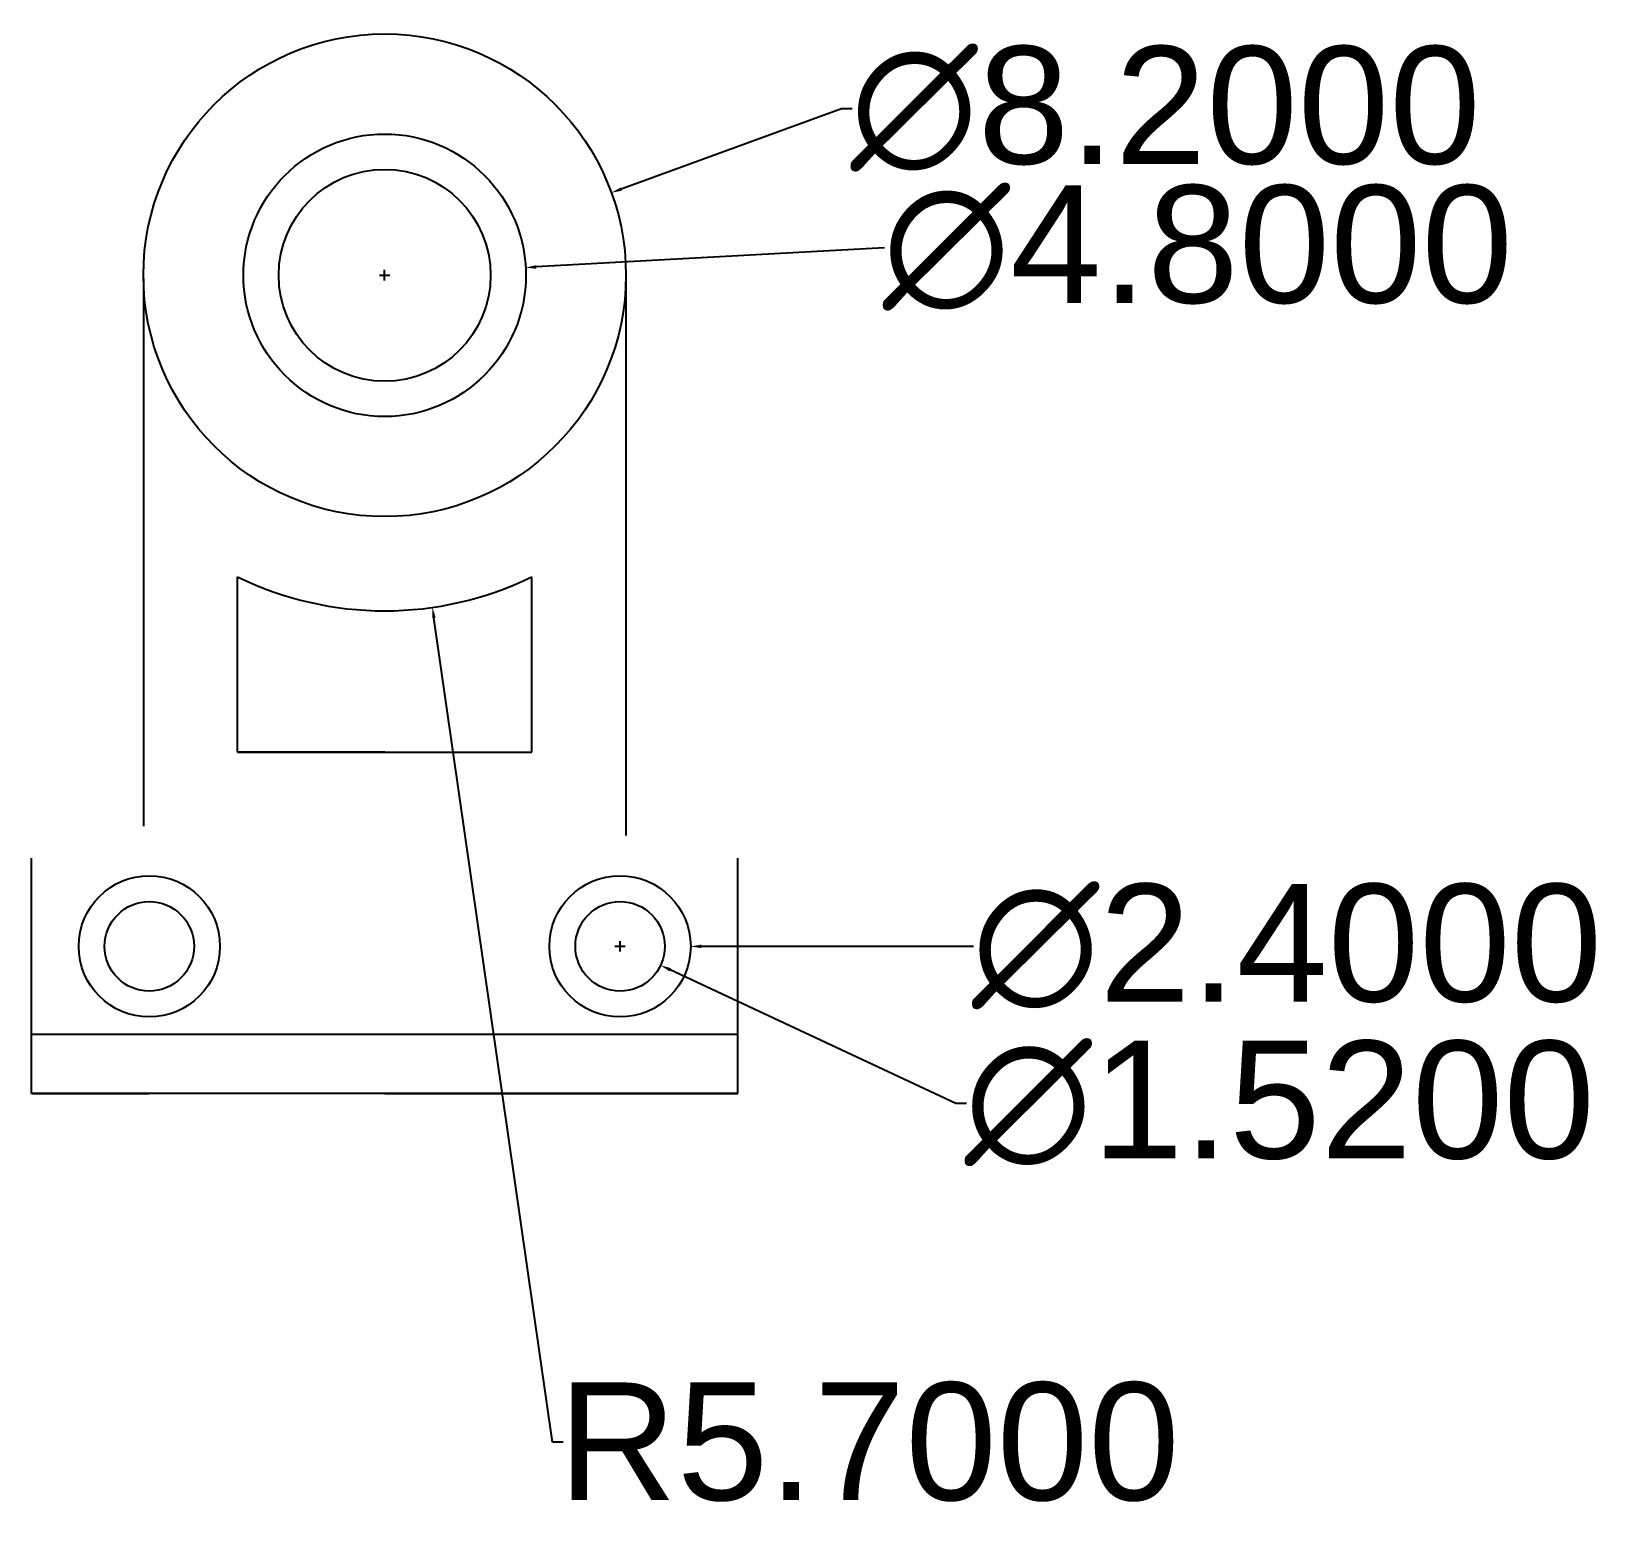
# Model space of a CAD drawing. Header units: inches. Extents: x 4.8 to 31.7, y -0.2 to 25.
import ezdxf

# ---------------------------------------------------------------- set-up
doc = ezdxf.new("R2010")
doc.units = ezdxf.units.IN
doc.header["$MEASUREMENT"] = 0
doc.styles.get("Standard").update_dxf_attribs({"font": 'arial.ttf'})
doc.dimstyles.get("Standard").update_dxf_attribs({"dimtxt": 2, "dimasz": 0.18, "dimexe": 0.18, "dimexo": 0.0625, "dimgap": 0.09, "dimtad": 0, "dimtih": 1, "dimtoh": 1, "dimdec": 4, "dimzin": 0, "dimdsep": 46, "dimtxsty": 'Standard', "dimcen": 0.09, "dimclrt": 1, "dimadec": 0, "dimazin": 0, "dimtfac": 1, "dimtdec": 4, "dimtofl": 0, "dimtmove": 0, "dimatfit": 3, "dimfxl": 1, "dimtolj": 1, "dimtzin": 0, "dimarcsym": 0})

# ---------------------------------------------------------------- blocks, each defined once
blk = doc.blocks.new('*D2')
at = {"color": 0, "lineweight": -2, "transparency": 16777216}
for p, q in [((10.806, 20.817), (10.806, 20.997)), ((10.716, 20.907), (10.896, 20.907)), ((13.66, 1.084), (11.644, 15.087)), ((13.84, 1.084), (13.66, 1.084))]:
    blk.add_line(p, q, dxfattribs=at)
at = {"color": 0, "transparency": 16777216}
blk.add_solid([(11.674, 15.091), (11.615, 15.083), (11.619, 15.265)], dxfattribs=at)
at = {"layer": 'Defpoints', "color": 0, "transparency": 16777216}
for p in [(10.806, 20.907), (11.619, 15.265)]:
    blk.add_point(p, dxfattribs=at)
at = {"color": 1, "transparency": 16777216, "insert": (19.035, 1.084), "char_height": 2, "attachment_point": 5}
blk.add_mtext('\\A1;R5.7000', dxfattribs=at)
blk = doc.blocks.new('*D3')
at = {"color": 0, "lineweight": -2, "transparency": 16777216}
for p, q in [((18.571, 23.734), (14.828, 22.371)), ((18.751, 23.734), (18.571, 23.734)), ((10.806, 20.817), (10.806, 20.997)), ((10.716, 20.907), (10.896, 20.907))]:
    blk.add_line(p, q, dxfattribs=at)
at = {"color": 0, "transparency": 16777216}
blk.add_solid([(14.818, 22.399), (14.838, 22.343), (14.659, 22.31)], dxfattribs=at)
at = {"layer": 'Defpoints', "color": 0, "transparency": 16777216}
for p in [(14.659, 22.31), (6.954, 19.504)]:
    blk.add_point(p, dxfattribs=at)
at = {"color": 1, "transparency": 16777216, "insert": (24.077, 23.734), "char_height": 2, "attachment_point": 5}
blk.add_mtext('\\A1;∅8.2000', dxfattribs=at)
blk = doc.blocks.new('*D4')
at = {"color": 0, "lineweight": -2, "transparency": 16777216}
for p, q in [((19.299, 21.372), (13.383, 21.048)), ((10.806, 20.817), (10.806, 20.997)), ((10.716, 20.907), (10.896, 20.907))]:
    blk.add_line(p, q, dxfattribs=at)
at = {"color": 0, "transparency": 16777216}
blk.add_solid([(13.381, 21.078), (13.384, 21.018), (13.203, 21.038)], dxfattribs=at)
at = {"layer": 'Defpoints', "color": 0, "transparency": 16777216}
for p in [(13.203, 21.038), (8.41, 20.776)]:
    blk.add_point(p, dxfattribs=at)
at = {"color": 1, "transparency": 16777216, "insert": (24.625, 21.372), "char_height": 2, "attachment_point": 5}
blk.add_mtext('\\A1;∅4.8000', dxfattribs=at)
blk = doc.blocks.new('*D6')
at = {"color": 0, "lineweight": -2, "transparency": 16777216}
for p, q in [((14.716, 9.507), (14.896, 9.507)), ((14.806, 9.417), (14.806, 9.597)), ((20.815, 9.502), (16.186, 9.506))]:
    blk.add_line(p, q, dxfattribs=at)
at = {"color": 0, "transparency": 16777216}
blk.add_solid([(16.186, 9.536), (16.186, 9.476), (16.006, 9.506)], dxfattribs=at)
at = {"layer": 'Defpoints', "color": 0, "transparency": 16777216}
for p in [(13.606, 9.508), (16.006, 9.506)]:
    blk.add_point(p, dxfattribs=at)
at = {"color": 1, "transparency": 16777216, "insert": (26.141, 9.502), "char_height": 2, "attachment_point": 5}
blk.add_mtext('\\A1;∅2.4000', dxfattribs=at)
blk = doc.blocks.new('*D7')
at = {"color": 0, "lineweight": -2, "transparency": 16777216}
for p, q in [((14.716, 9.507), (14.896, 9.507)), ((14.806, 9.417), (14.806, 9.597)), ((20.511, 6.837), (15.658, 9.108)), ((20.691, 6.837), (20.511, 6.837))]:
    blk.add_line(p, q, dxfattribs=at)
at = {"color": 0, "transparency": 16777216}
blk.add_solid([(15.671, 9.136), (15.645, 9.081), (15.495, 9.185)], dxfattribs=at)
at = {"layer": 'Defpoints', "color": 0, "transparency": 16777216}
for p in [(14.118, 9.829), (15.495, 9.185)]:
    blk.add_point(p, dxfattribs=at)
at = {"color": 1, "transparency": 16777216, "insert": (26.017, 6.837), "char_height": 2, "attachment_point": 5}
blk.add_mtext('\\A1;∅1.5200', dxfattribs=at)

msp = doc.modelspace()

# ---------------------------------------------------------------- linework, layer by layer
for p, q in [((6.70687, 20.84861), (6.70687, 11.54861)), ((14.90642, 20.89013), (14.90642, 11.39013)), ((8.30645, 12.80681), (8.30645, 15.78431)), ((13.30645, 12.80681), (13.30645, 15.78431)), ((10.80645, 12.80681), (8.30645, 12.80681)), ((8.30645, 12.80681), (10.80645, 12.80681)), ((10.80645, 12.80681), (13.30645, 12.80681)), ((4.80645, 7.00681), (4.80645, 11.00681)), ((16.80645, 7.00681), (16.80645, 11.00681)), ((16.80645, 8.00681), (4.80645, 8.00681)), ((16.80645, 7.00681), (16.80645, 8.00681)), ((16.80645, 7.00681), (4.80645, 7.00681)), ((4.80645, 7.00681), (6.80645, 7.00681)), ((10.80645, 7.00681), (16.80645, 7.00681)), ((16.80645, 7.00681), (14.80645, 7.00681))]:
    msp.add_line(p, q)
for centre, radius in [((10.80645, 20.90681), 4.1), ((10.80645, 20.90681), 2.4), ((10.80645, 20.90681), 1.8), ((6.80645, 9.50681), 1.2), ((14.80645, 9.50681), 1.2), ((6.80645, 9.50681), 0.76), ((14.80645, 9.50681), 0.76)]:
    msp.add_circle(centre, radius)
msp.add_arc((10.80645, 20.90681), 5.7, 243.985634, 296.014366)

# ---------------------------------------------------------------- dimensions: what is measured, and where the dimension line sits
for p1, p2, picture, middle in [((6.95387, 19.50409), (14.65904, 22.30952), '*D3', (24.07713, 23.7339)), ((8.41005, 20.77553), (13.20286, 21.03809), '*D4', (19.29872, 21.37203)), ((13.60645, 9.50774), (16.00645, 9.50587), '*D6', (20.81456, 9.50214)), ((14.11808, 9.8289), (15.49483, 9.18472), '*D7', (26.01741, 6.83747))]:
    dim = msp.add_diameter_dim_2p(p1=p1, p2=p2, dimstyle='Standard')
    dim.commit()
    dim.dimension.update_dxf_attribs({"geometry": picture, "text_midpoint": middle, "dimtype": 163})
dim = msp.add_radius_dim(center=(10.80645, 20.90681), mpoint=(11.61856, 15.26496), dimstyle='Standard')
dim.commit()
dim.dimension.update_dxf_attribs({"geometry": '*D2', "text_midpoint": (19.03484, 1.0842), "dimtype": 164})

doc.saveas('drawing.dxf')
